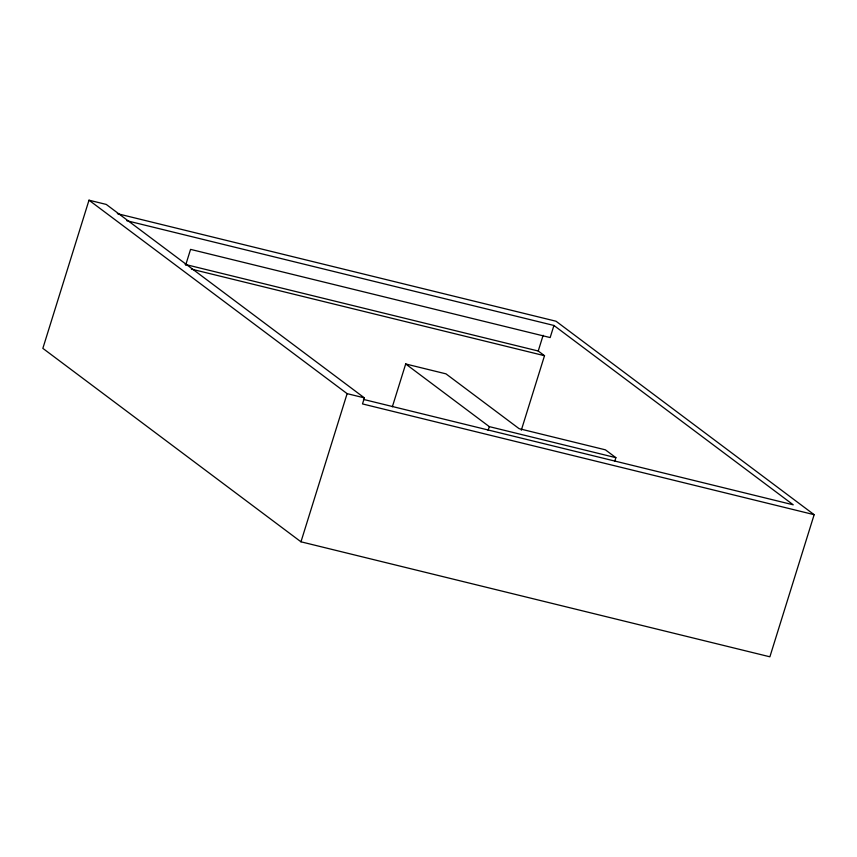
<?xml version="1.0" encoding="UTF-8"?>
<svg xmlns="http://www.w3.org/2000/svg" width="857" height="857" viewBox="0 0 857 857"><rect width="100%" height="100%" fill="white"/><g stroke="black" fill="none" stroke-linecap="round" stroke-linejoin="round"><path stroke-width="1.29" d="M814.15 514.682L362.5 403.926L364.375 397.873L106.257 204.427L88.999 200.195L42.85 348.36L300.968 541.806L769.886 656.805L814.15 514.682L556.032 321.236L117.355 213.661M185.669 265.102L190.565 249.376L550.162 337.562L553.933 325.467L126.761 220.71M300.968 541.806L347.117 393.642L88.999 200.195M392.345 406.807L405.693 363.968L445.961 373.845L519.117 428.671L605.417 449.839L615.872 457.67L614.694 461.452M488.115 430.407L489.293 426.625L405.693 363.968M521.302 430.225L544.506 355.709L538.239 351.006L543.134 335.28M185.133 264.406L538.239 351.006M191.4 269.109L544.506 355.709M489.293 426.625L615.872 457.67M347.117 393.642L364.375 397.873M363.475 399.416L793.239 504.816L553.933 325.467"/></g></svg>
